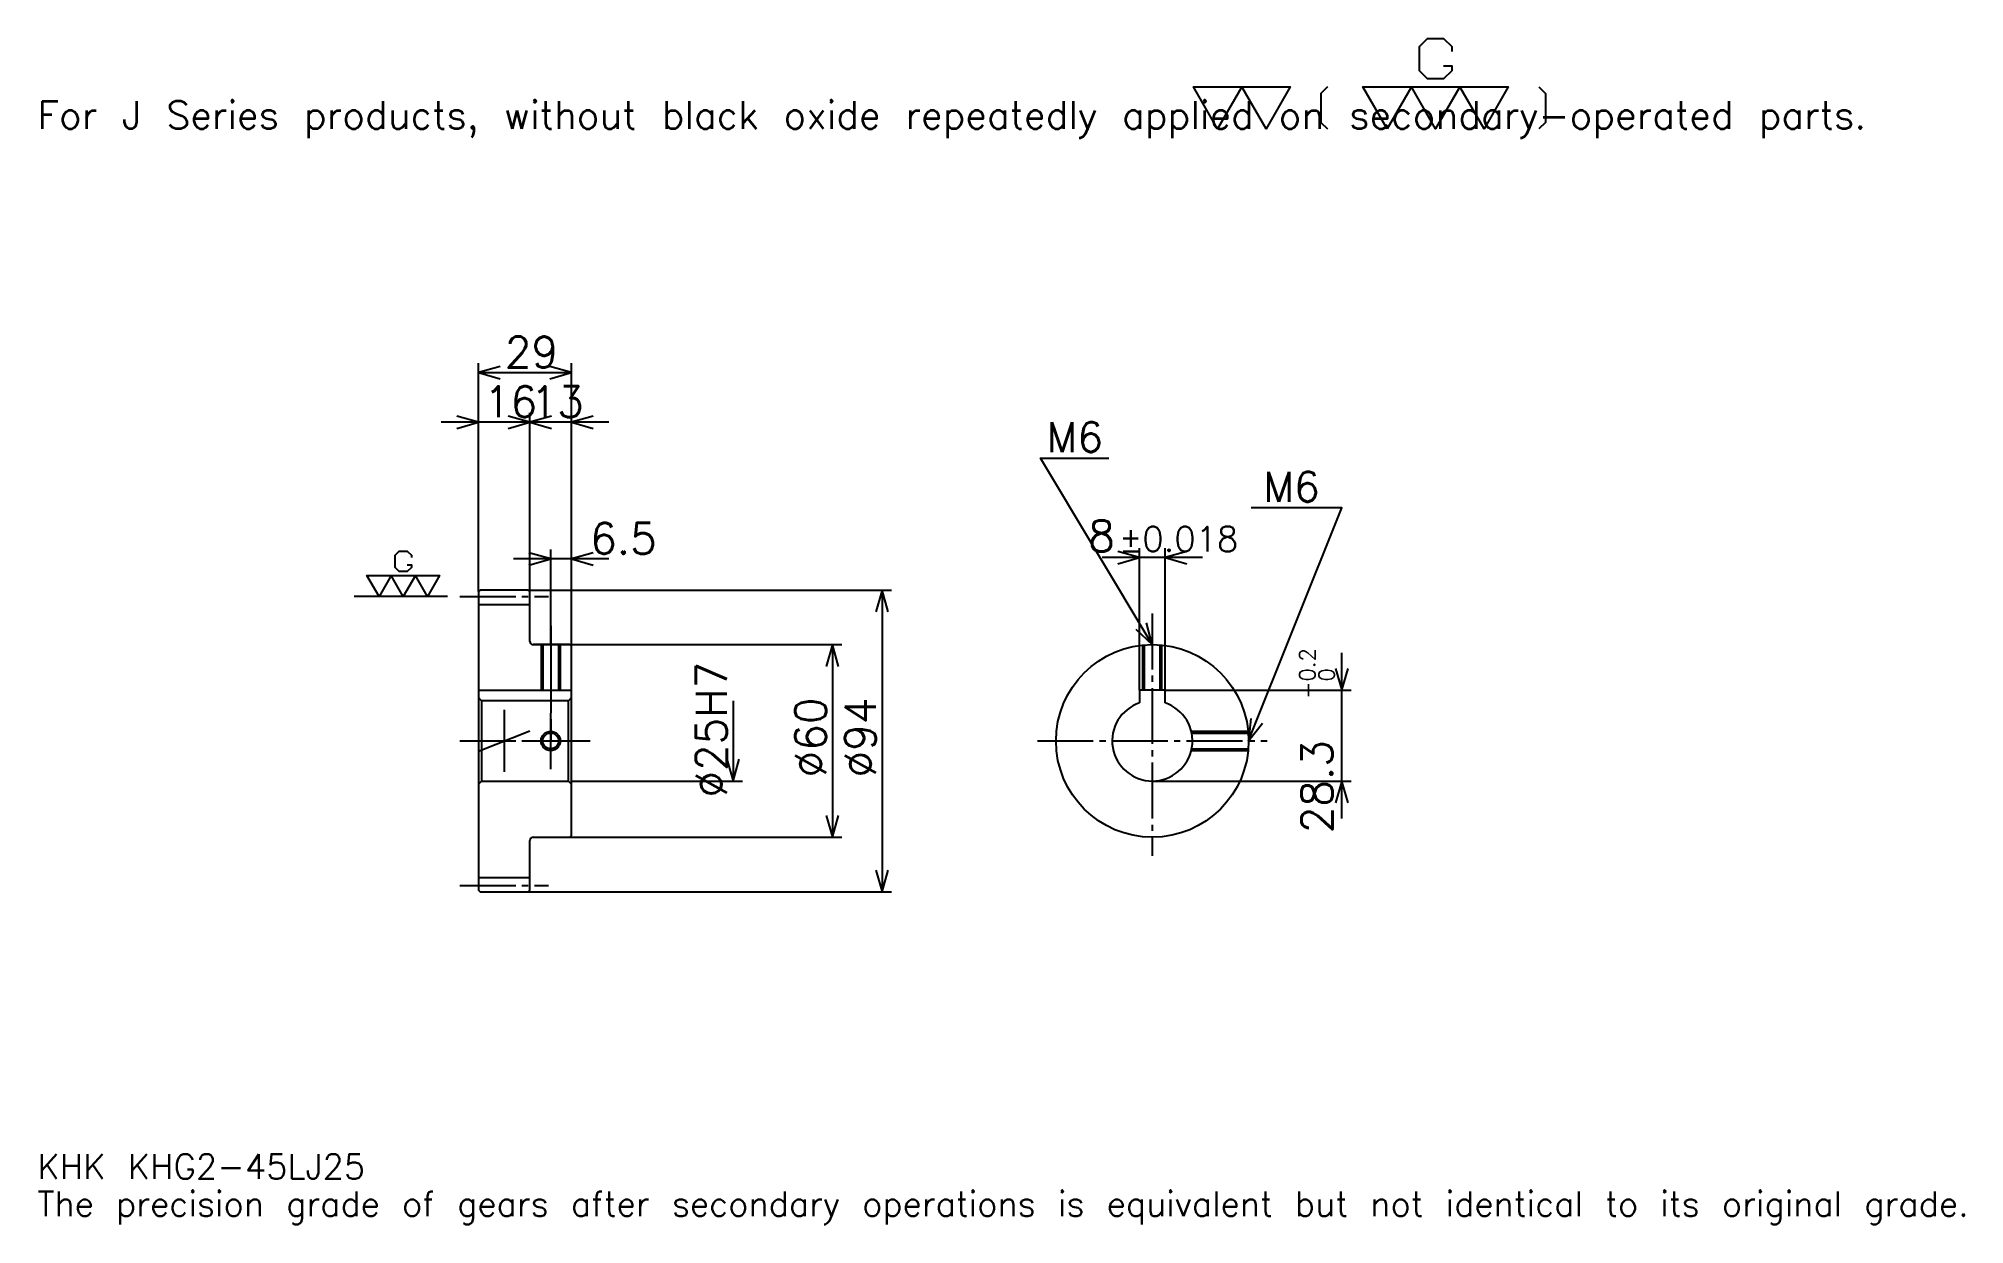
# Model space of a CAD drawing. Extents: x 20 to 620, y 7 to 376.
import ezdxf

# ---------------------------------------------------------------- set-up
doc = ezdxf.new("R2010")
doc.units = 0
doc.linetypes.add('DASHDOT', pattern=[23.217392, 17.413043, -1.934783, 1.934783, -1.934783])
doc.layers.get('0').update_dxf_attribs({"linetype": 'CONTINUOUS'})
doc.layers.add('DASHDOT', color=6, linetype='DASHDOT')
doc.styles.add('KANJI', font='TXT', dxfattribs={"bigfont": 'BIGFONT'})

msp = doc.modelspace()

# ---------------------------------------------------------------- linework, layer by layer
at = {"color": 5}
for p, q in [((156.717407, 204.684784), (156.717407, 275.304352)), ((156.717407, 272.402161), (185.717407, 272.402161)), ((185.717407, 204.684784), (185.717407, 275.304352)), ((172.717407, 204.684784), (172.717407, 259.826111)), ((184.326111, 256.92392), (145.108704, 256.92392)), ((197.326111, 256.92392), (161.108719, 256.92392)), ((179.217407, 204.684784), (179.217407, 217.260864)), ((362.630432, 173.484787), (362.630432, 217.67392)), ((370.630432, 173.484787), (370.630432, 217.67392)), ((197.326111, 214.358704), (167.608704, 214.358704)), ((382.239136, 214.771729), (351.021759, 214.771729)), ((156.717407, 204.184784), (156.717407, 204.684784)), ((172.217407, 204.684784), (185.717407, 204.684784)), ((172.717407, 204.184784), (172.717407, 204.684784)), ((179.217407, 187.684784), (179.217407, 204.684784)), ((179.217407, 187.684784), (179.217407, 204.684784)), ((185.717407, 204.684784), (285.358704, 204.684784)), ((185.717407, 187.184784), (185.717407, 204.684784)), ((282.456543, 204.684784), (282.456543, 110.684784)), ((173.717407, 187.684784), (185.717407, 187.684784)), ((185.717407, 187.684784), (269.880463, 187.684784)), ((266.978271, 187.684784), (266.978271, 127.684784)), ((425.652191, 133.576096), (425.652191, 185.093475)), ((236.021759, 170.184784), (236.021759, 145.184784)), ((370.630432, 173.484787), (428.554352, 173.484787)), ((185.717407, 145.184784), (238.923935, 145.184784)), ((366.630432, 145.184784), (428.554352, 145.184784)), ((173.717407, 127.684784), (185.717407, 127.684784)), ((185.717407, 127.684784), (269.880463, 127.684784)), ((172.217407, 110.684784), (185.717407, 110.684784)), ((185.717407, 110.684784), (285.358704, 110.684784))]:
    msp.add_line(p, q, dxfattribs=at)
at = {"color": 7}
for p, q in [((147.043488, 202.684784), (118.021759, 202.684784)), ((164.717407, 167.358704), (164.717407, 148.010864))]:
    msp.add_line(p, q, dxfattribs=at)
at = {"color": 4}
for p, q in [((156.717407, 200.184784), (172.717407, 200.184784)), ((156.717407, 173.484787), (185.717407, 173.484787)), ((157.717407, 170.184784), (157.717407, 145.184784)), ((184.717407, 170.184784), (185.717407, 171.184784)), ((184.717407, 145.184784), (185.717407, 144.184784)), ((156.717407, 115.184784), (172.717407, 115.184784))]:
    msp.add_line(p, q, dxfattribs=at)
at = {"color": 7}
for points in [[(457.382599, 367.879547), (459.897827, 367.879547), (459.897827, 366.370422), (457.382599, 363.855225), (452.352173, 363.855225), (449.836945, 366.370422), (449.836945, 373.916077), (452.352173, 376.431305), (457.382599, 376.431305), (459.897827, 373.916077), (459.897827, 372.406952)], [(386.956512, 348.260864), (379.410858, 361.339996), (409.593475, 361.339996), (402.047821, 348.260864), (394.502167, 361.339996), (386.956512, 348.260864)], [(421.163452, 361.339996), (419.151306, 359.32782), (419.151306, 350.273041), (421.163452, 348.260864)], [(439.776062, 348.260864), (432.230438, 361.339996), (477.504333, 361.339996), (469.958679, 348.260864), (462.413025, 361.339996), (454.867371, 348.260864), (447.321716, 361.339996), (439.776062, 348.260864)], [(487.062164, 361.339996), (489.074341, 359.32782), (489.074341, 350.273041), (487.062164, 348.260864)], [(134.564148, 212.494141), (135.821747, 212.494141), (135.821747, 211.739563), (134.564148, 210.481964), (132.048935, 210.481964), (130.791321, 211.739563), (130.791321, 215.51239), (132.048935, 216.770004), (134.564148, 216.770004), (135.821747, 215.51239), (135.821747, 214.757828)], [(125.760887, 202.684784), (121.98806, 209.22435), (144.625015, 209.22435), (140.852188, 202.684784), (137.079361, 209.22435), (133.306534, 202.684784), (129.533707, 209.22435), (125.760887, 202.684784)]]:
    msp.add_lwpolyline(points, dxfattribs=at)
at = {"color": 5}
for points in [[(163.489151, 274.336975), (156.717407, 272.402161), (163.489151, 270.467407)], [(178.945663, 270.467407), (185.717407, 272.402161), (178.945663, 274.336975)], [(149.945663, 254.989136), (156.717407, 256.92392), (149.945663, 258.858704)], [(165.945663, 254.989136), (172.717407, 256.92392), (165.945663, 258.858704)], [(179.489151, 258.858704), (172.717407, 256.92392), (179.489151, 254.989136)], [(192.489151, 258.858704), (185.717407, 256.92392), (192.489151, 254.989136)], [(366.630432, 187.684784), (331.804382, 245.728271), (353.086975, 245.728271)], [(396.630432, 157.684784), (425.652191, 230.25), (397.404358, 230.25)], [(172.445663, 212.42392), (179.217407, 214.358704), (172.445663, 216.293488)], [(192.489151, 216.293488), (185.717407, 214.358704), (192.489151, 212.42392)], [(355.858704, 212.836945), (362.630432, 214.771729), (355.858704, 216.706512)], [(377.402191, 216.706512), (370.630432, 214.771729), (377.402191, 212.836945)], [(284.391327, 197.91304), (282.456543, 204.684784), (280.521759, 197.91304)], [(361.487366, 192.496063), (366.630432, 187.684784), (364.805481, 194.486938)], [(268.913055, 180.91304), (266.978271, 187.684784), (265.043488, 180.91304)], [(423.717407, 180.256531), (425.652191, 173.484787), (427.586975, 180.256531)], [(397.348633, 164.690781), (396.630432, 157.684784), (400.941528, 163.253845)], [(234.086975, 151.956528), (236.021759, 145.184784), (237.956543, 151.956528)], [(427.586975, 138.41304), (425.652191, 145.184784), (423.717407, 138.41304)], [(265.043488, 134.456528), (266.978271, 127.684784), (268.913055, 134.456528)], [(280.521759, 117.456528), (282.456543, 110.684784), (284.391327, 117.456528)]]:
    msp.add_lwpolyline(points, dxfattribs=at)
at = {"color": 4}
for points in [[(172.717407, 188.684784), (172.717407, 204.184784), (172.217407, 204.684784), (157.217407, 204.684784), (156.717407, 204.184784), (156.717407, 144.184784)], [(173.717407, 127.684784), (185.217407, 127.684784), (185.717407, 128.184784), (185.717407, 187.184784), (185.217407, 187.684784), (173.717407, 187.684784)], [(176.217407, 187.684784), (176.217407, 173.484787)], [(176.757416, 187.684784), (176.757416, 173.484787)], [(181.677399, 187.684784), (181.677399, 173.484787)], [(182.217407, 187.684784), (182.217407, 173.484787)], [(363.630432, 173.484787), (363.630432, 187.534409)], [(364.170441, 173.484787), (364.170441, 187.583755)], [(369.090454, 173.484787), (369.090454, 187.583755)], [(369.630432, 173.484787), (369.630432, 187.534409)], [(156.717407, 144.184784), (157.717407, 145.184784), (184.717407, 145.184784), (184.717407, 170.184784), (157.717407, 170.184784), (156.717407, 171.184784)], [(370.630432, 169.527496), (370.630432, 173.484787), (362.630432, 173.484787), (362.630432, 169.527496)], [(378.765106, 160.684784), (396.480072, 160.684784)], [(378.885986, 160.144791), (396.529419, 160.144791)], [(378.765106, 154.684784), (396.480072, 154.684784)], [(378.885986, 155.224777), (396.529419, 155.224777)], [(156.717407, 144.184784), (156.717407, 111.184784), (157.217407, 110.684784), (172.217407, 110.684784), (172.717407, 111.184784), (172.717407, 126.684784)]]:
    msp.add_lwpolyline(points, dxfattribs=at)
for centre, radius in [((366.630432, 157.684784), 30), ((179.217407, 157.684784), 2.46)]:
    msp.add_circle(centre, radius, dxfattribs=at)
at = {"color": 7}
msp.add_circle((179.217407, 157.684784), 3, dxfattribs=at)
at = {"color": 4}
for centre, radius, start, end in [((173.717407, 188.684784), 1, 180, 270), ((366.630432, 157.684784), 12.5, 108.662925185, 71.337074815), ((173.717407, 126.684784), 1, 90, 180)]:
    msp.add_arc(centre, radius, start, end, dxfattribs=at)
at = {"layer": 'DASHDOT', "color": 7}
for p, q in [((150.913055, 202.684784), (178.521759, 202.684784)), ((366.630432, 197.358704), (366.630432, 121.880432)), ((179.217407, 187.684784), (179.217407, 157.684784)), ((150.913055, 157.684784), (191.521759, 157.684784)), ((156.717407, 154.533493), (172.717407, 160.836075)), ((330.826111, 157.684784), (402.434814, 157.684784)), ((150.913055, 112.684784), (178.521759, 112.684784))]:
    msp.add_line(p, q, dxfattribs=at)
for points in [[(179.217407, 193.489136), (179.217407, 167.680435)], [(179.217407, 148.880432), (179.217407, 166.489136)], [(170.413055, 157.684784), (188.021759, 157.684784)]]:
    msp.add_lwpolyline(points, dxfattribs=at)

# ---------------------------------------------------------------- texts
at = {"color": 7, "style": 'KANJI'}
for s, height, p in [('For J Series products, without black oxide repeatedly applied on secondary-operated parts.', 8.706522, (19.347826, 348.260864)), ('29', 9.673913, (164.929367, 273.950012)), ('16', 9.673913, (158.429367, 258.471741)), ('13', 9.673913, (172.929367, 258.471741)), ('M6', 9.286957, (333.739136, 247.663055)), ('M6', 9.286957, (401.273926, 232.184784)), ('6.5', 9.673913, (191.521759, 215.906525)), ('8', 9.673913, (346.66156, 216.706512)), ('%%p0.018', 7.73913, (356.237549, 216.706512)), ('KHK KHG2-45LJ25', 7.73913, (19.347826, 21.282608)), ('The precision grade of gears after secondary operations is equivalent but not identical to its original grade.', 7.73913, (19.347826, 9.673913))]:
    msp.add_text(s, height=height, dxfattribs=at).set_placement(p)
for s, height, p in [('%%c25H7', 9.673913, (234.086975, 140.029892)), ('0.2', 4.836957, (417.332642, 176.210907)), ('+', 4.836957, (417.332642, 170.793518)), ('0', 4.836957, (423.330444, 176.210907)), ('%%c60', 9.673913, (265.043488, 146.317932)), ('%%c94', 9.673913, (280.521759, 146.317932)), ('28.3', 9.673913, (422.750031, 128.92099))]:
    msp.add_text(s, height=height, rotation=90, dxfattribs=at).set_placement(p)

doc.saveas('drawing.dxf')
